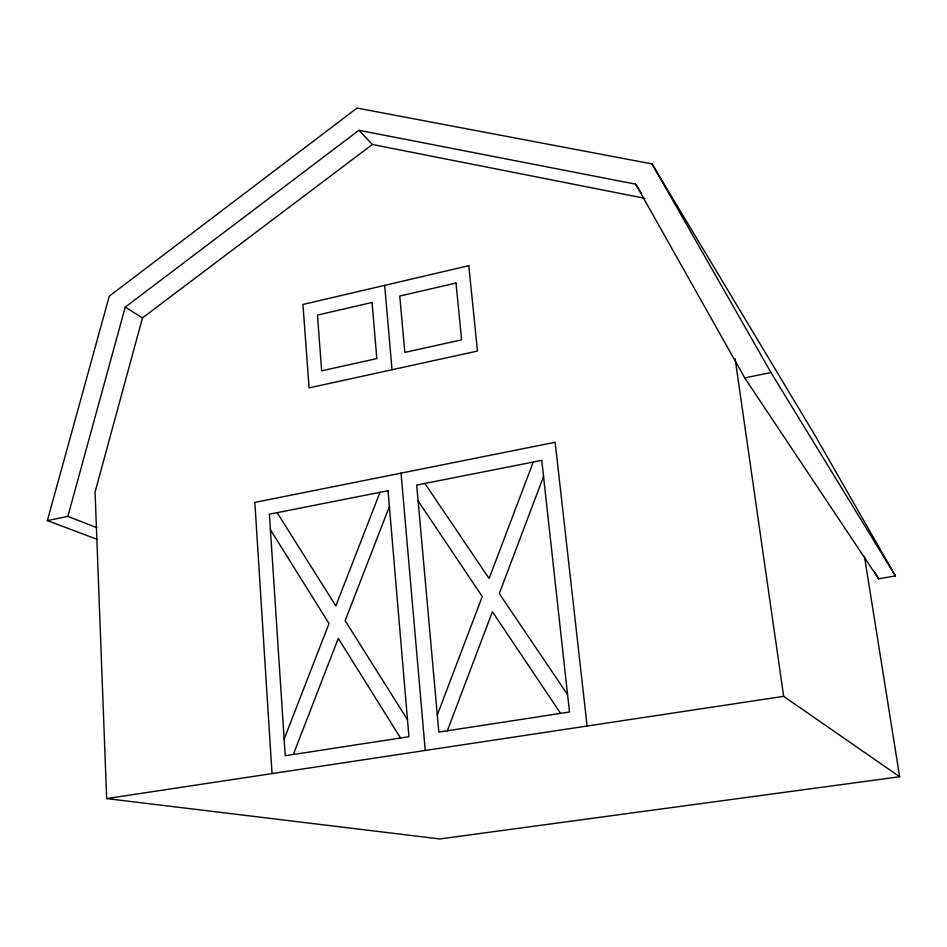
<?xml version="1.0" encoding="UTF-8"?>
<svg xmlns="http://www.w3.org/2000/svg" width="947" height="947" viewBox="0 0 947 947"><rect width="100%" height="100%" fill="white"/><g stroke="black" fill="none" stroke-linecap="round" stroke-linejoin="round"><path stroke-width="1.42" d="M644.682 198.29L372.372 144.477L142.464 317.92L95.067 492.073L106.656 798.581L439.787 838.947L899.65 776.741L864.504 556.8M635.65 184.156L744.744 377.912L878.603 578.771L895.436 575.942L815.189 435.691L652.01 163.914L357.031 108.053L109.272 296.174L47.35 520.601L67.864 516.399L125.229 307.148L358.925 130.272L635.65 184.156L641.675 193.579M437.301 715.044L482.248 596.551L418.124 500.939M533.268 462.041L489.102 578.499L424.86 483.467M447.351 730.8L492.404 611.703L560.6 713.375M543.554 476.507L499.27 593.556L567.573 694.613M293.31 754.499L338.292 638.396L400.522 737.997M389.383 506.538L345.146 620.699L407.482 719.72M284.136 739.074L329.023 623.54L270.416 529.716M379.984 492.333L335.854 605.938L277.14 512.658M744.744 377.912L770.965 372.55L895.436 575.942M106.656 798.581L783.654 696.341L899.65 776.741M47.35 520.601L97.186 539.388M67.864 516.399L96.783 527.633M125.229 307.148L142.464 317.92M358.925 130.272L372.372 144.477M652.01 163.914L770.965 372.55M874.981 572.39L878.603 578.771M735.144 358.889L783.654 696.341M587.104 726.029L555.143 442.273L254.838 502.407L272.026 773.604M384.66 285.355L392.022 369.732M401.043 473.133L425.239 750.474M468.801 265.693L302.945 304.461L309.077 387.879L477.466 351.053L468.801 265.693M372.053 302.46L317.446 315.091L321.66 370.798L376.823 358.605L372.053 302.46M455.992 283.046L399.764 296.044L404.819 352.402L461.627 339.843L455.992 283.046M388.045 490.735L269.398 514.185L285.236 755.742L408.926 736.707L388.045 490.735M541.767 460.36L416.704 485.077L438.828 732.102L569.49 712.002L541.767 460.36"/></g></svg>
